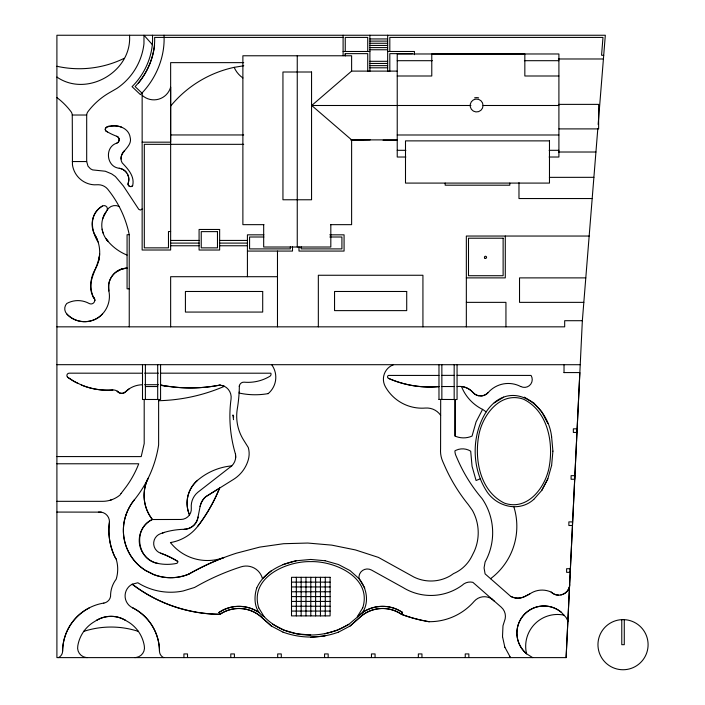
<?xml version="1.0" encoding="UTF-8"?>
<svg xmlns="http://www.w3.org/2000/svg" width="705" height="705" viewBox="0 0 705 705"><rect width="100%" height="100%" fill="white"/><g stroke="black" fill="none" stroke-linecap="round" stroke-linejoin="round"><path stroke-width="1.06" d="M243.701 62.639L170.645 62.639L170.645 250.011L142.146 250.011L142.146 92.813M440.687 399.524L440.581 448.688A26.464 26.464 0 0 0 442.749 461.484L445.648 468.049A170.072 170.02 0 0 0 453.597 483.374L455.827 487.067A170.072 170.02 0 0 0 468.34 504.648L472.394 510.358A45.931 45.913 0 0 1 474.342 551.187L471.839 556.227A36.634 36.616 0 0 1 462.647 567.957L460.973 569.288A36.634 36.616 0 0 1 453.571 573.579L450.416 575.729A38.572 38.555 0 0 1 413.914 577.06L378.418 557.399L355.461 549.935L331.808 545.132L307.759 543.044L283.63 543.705L259.731 547.106L236.369 553.205A253.033 252.954 0 0 0 188.843 574.134A47.332 47.314 0 0 1 153.593 574.54L145.538 570.495A47.332 47.314 0 0 1 125.869 515.284L125.869 515.214A50.284 50.275 0 0 1 134.611 499.448L134.611 499.519A50.284 50.275 0 0 0 125.869 515.284M455.033 436.078L455.113 399.524L455.113 436.104L456.391 436.624A20.983 20.974 0 0 0 472.059 436.078L476.078 421.872L482.599 409.349L486.186 411.905C471.495 435.32 471.495 467.054 486.186 490.468C495.959 506.648 519.1 512.799 533.755 499.387M129.526 35.25C132.24 71.566 86.935 97.845 56.902 77.065M164.009 35.25C165.243 57.193 155.867 79.216 140.427 94.62L132.064 86.671C145.459 73.355 153.655 54.267 152.474 35.25M141.916 93.051L135.122 86.592C147.46 73.567 155.32 55.519 154.642 37.418L343.097 37.418M108.887 291.006L108.781 284.115A18.947 18.947 0 0 1 115.585 272.403L121.621 269.072L127.076 268.147A18.991 18.991 0 0 0 108.887 291.006A25.918 25.918 0 0 1 102.489 313.937C93.412 324.185 75.867 324.185 66.781 313.937A7.685 7.685 0 0 1 66.781 303.485A23.106 23.106 0 0 1 89.147 303.485A3.798 3.798 0 0 0 94.144 302.269A3.798 3.798 0 0 0 93.368 297.193C85.049 282.035 98.524 268.552 99.643 253.87M502.506 636.686L502.982 625.767L505.168 618.84A12.091 12.082 0 0 0 501.317 607.252L472.861 582.33A11.527 11.527 0 0 0 462.083 585.335A53.016 52.998 0 0 1 402.978 587.494L371.429 570.019A8.416 8.407 0 0 0 359.03 578.611L350.032 570.592L338.453 564.52L325.067 560.731M598.148 124.459L605.322 35.25L56.902 35.25L56.902 657.615L566.106 657.615L582.348 320.704L597.822 128.522M566.106 657.615L579.845 372.575L564.026 372.575M239.154 392.077L239.039 393.972A149.927 149.883 0 0 1 237.312 408.785A44.785 44.776 0 0 0 243.516 439.902L248.292 447.543A22.26 22.252 0 0 1 248.292 459.81A34.219 34.21 0 0 1 233.531 479.391L205.701 496.787A17.431 17.422 0 0 0 200.123 506.472L200.123 506.401A17.431 17.422 0 0 1 205.701 496.717L219.616 488.089A165.745 165.693 0 0 1 198.026 526L198.026 525.93A165.745 165.693 0 0 0 219.616 488.019M551.618 465.485L552.905 451.112M121.63 127.147A22.181 22.181 0 0 0 106.728 127.147A2.3 2.3 0 0 0 106.305 131.271L106.728 131.474A54.717 54.717 0 0 0 116.819 136.285C119.965 137.246 119.965 142.19 116.819 143.141C104.331 146.913 106.296 166.988 119.277 168.266C126.045 169.077 130.654 176.779 128.169 183.124C127.094 185.723 130.918 187.935 132.637 185.715C134.946 176.294 128.01 169.006 122.185 162.873C116.448 152.342 132.963 147.856 130.196 137.493C128.909 128.328 118.528 124.547 110.394 126.186C106.631 125.314 102.736 130.407 107.53 131.958M569.737 584.745L569.446 586.807A10.963 10.954 0 0 1 560.827 594.985L558.739 595.179A10.963 10.954 0 0 1 551.178 592.103A21.538 21.529 0 0 0 529.719 593.98L524.908 596.483A15.228 15.228 0 0 1 510.843 596.483L485.093 573.879L484.071 567.93L485.093 561.982A60.374 60.357 0 0 0 482.079 498.594A155.646 155.594 0 0 1 457.175 458.444L455.765 455.21A12.038 12.038 0 0 1 454.928 450.839L456.161 450.213A15.448 15.448 0 0 1 470.693 451.182L472.059 466.296L476.078 480.502L480.123 478.889M256.708 588.067C253.536 597.778 254.214 611.429 264.128 616.655C285.613 639.127 323.19 640.158 348.79 624.269M362.723 607.895C372.302 577.774 335.289 560.968 310.738 561.621C286.204 561.004 249.182 577.774 258.753 607.895M222.339 385.468L224.375 386.278A12.399 12.39 0 0 1 231.055 399.048C228.499 417.483 230.191 436.404 235.496 454.214A12.787 12.787 0 0 1 231.751 465.873L197.761 492.337A18.224 18.215 0 0 0 191.302 508.005A10.487 10.487 0 0 1 180.859 519.47L152.359 519.523C132.655 528.115 136.885 560.281 158.14 563.489A46.706 46.689 0 0 0 176.532 563.418A1.613 1.613 0 0 0 177.748 561.418A93.686 93.659 0 0 0 160.511 553.161A10.346 10.346 0 0 1 160.511 533.694L164.353 532.354A75.003 74.986 0 0 1 184.269 529.305A14.17 14.162 0 0 0 198.017 517.082L200.123 506.401M102.692 218.938L104.014 215.298L107.125 210.24A9.068 9.068 0 0 1 119.101 206.477M533.755 499.44L541.766 490.398L547.829 478.871L551.618 465.432M103.529 216.497L105.988 211.958M541.766 490.398L547.829 478.818M338.576 629.724L348.79 624.374L363.956 611.508A35.849 35.84 0 0 1 399.118 610.354L402.529 612.381L401.418 614.275A149.945 149.901 0 0 0 429.213 621.695A59.123 59.105 0 0 0 474.218 601.295A13.448 13.439 0 0 1 491.649 598.862L491.905 599.056M402.529 612.381L401.418 614.346A149.945 149.901 0 0 0 423.546 620.708M256.708 588.085C263.74 572.363 280.264 564.018 296.417 560.731M357.347 616.655L362.723 607.877M142.146 208.988L140.348 210.072L138.744 209.297L123.34 185.926L115.4 176.514L111.637 173.888L105.309 171.236L92.628 169.905L90.469 168.803L87.993 166.168L86.689 161.551L86.689 115.021A6.371 6.371 0 0 1 87.958 111.646A71.522 71.522 0 0 1 109.31 92.778L116.915 88.389A62.445 62.445 0 0 0 143.961 43.763L143.979 35.25L152.439 44.732M121.084 493.421L119.965 495.051A27.389 27.38 0 0 1 111.787 499.704L110.288 500.197A27.389 27.38 0 0 1 102.516 501.325L56.902 501.325M121.084 493.456L126.124 486.847A100.383 100.357 0 0 0 138.744 463.775L56.902 463.775M486.186 411.887L486.186 411.835C509.627 377.281 547.803 403.128 551.618 436.844M271.443 570.609L262.454 578.611A16.77 16.761 0 0 0 240.925 566.89L236.924 568.212A238.607 238.537 0 0 0 199.559 584.674L194.545 587.476L183.133 590.975A61.828 61.811 0 0 1 137.828 582.762L132.196 584.225A13.166 13.166 0 0 0 132.646 607.833A49.033 49.015 0 0 1 159.48 651.314A7.217 7.217 0 0 0 163.675 657.615L163.675 657.545M350.032 626.093L359.03 618.091A33.681 33.673 0 0 1 401.418 614.24A33.681 33.673 0 0 0 359.03 618.091L350.032 626.058L338.453 632.165M330.557 224.657L351.619 224.657L351.619 139.89L311.725 105.494L351.619 71.108L396.968 71.108M129.165 388.86L125.516 391.839A5.367 5.367 0 0 1 117.947 391.839A6.46 6.46 0 0 0 112.862 389.988A67.504 67.486 0 0 1 81.472 384.992L74.263 381.511L67.521 377.166A2.371 2.362 0 0 1 69.275 373.174L142.498 373.209M357.347 616.743L362.317 612.724M107.125 210.24A3.305 3.305 0 0 0 102.419 206.036C88.812 213.844 90.866 230.509 98.057 241.947M494.196 402.89L503.67 397.144M134.708 657.589L136.144 657.483A9.755 9.755 0 0 0 144.296 645.868A34.642 34.633 0 0 0 129.262 622.559L125.499 620.303A28.121 28.121 0 0 0 96.594 620.303L92.831 622.63A34.642 34.633 0 0 0 77.797 645.868A9.755 9.755 0 0 0 85.948 657.483L87.385 657.589M233.981 606.749A35.849 35.84 0 0 0 222.357 610.46L218.955 612.486L222.357 610.354A35.849 35.84 0 0 1 257.519 611.508L259.167 612.724M510.843 596.483L510.843 596.412A15.228 15.228 0 0 0 524.908 596.412L529.719 593.98M110.288 500.162L111.787 499.669M162.423 533.033L164.353 532.425M283.022 564.538L296.417 560.748L310.738 559.444L325.067 560.748M324.67 633.883L337.651 630.217M283.022 632.129C300.797 638.695 320.678 638.695 338.453 632.129M170.645 106.076A113.161 113.161 0 0 1 234.157 67.354L243.771 65.759M310.738 637.241L325.067 635.919M98.4 512.138L101.238 512.138A9.703 9.703 0 0 1 109.451 522.114A61.828 61.811 0 0 0 114.712 556.615L116.184 559.1A33.937 33.928 0 0 1 116.184 579.193A27.68 27.671 0 0 0 110.562 596.439A8.16 8.16 0 0 1 103.811 603.092L103.811 603.163M112.862 389.988C102.269 390.826 91.342 389.134 81.472 385.027M170.645 231.496L168.477 231.548L168.477 247.852L144.313 247.852L144.313 144.331L243.701 144.331M369.896 38.942L387.653 38.942M369.896 41.11L387.653 41.11M369.896 43.269L387.653 43.269M369.896 45.437L387.653 45.437M369.896 47.605L387.653 47.605M369.896 49.764L387.653 49.764M343.097 51.483L369.896 51.483M387.653 51.483L414.452 51.483L414.452 54.699M345.256 53.642L345.265 55.748L345.256 53.642L367.728 53.642L367.728 71.32L369.896 71.32L369.896 35.25M412.284 53.642L389.812 53.642L389.812 71.32L387.653 71.32L387.653 35.25M558.378 58.982L603.427 58.982M397.232 60.692L432.35 60.692M524.388 60.692L558.906 60.692M369.896 61.309L387.653 61.309M369.896 63.468L387.653 63.468M369.896 65.636L387.653 65.636M369.896 67.803L387.653 67.803M397.232 75.999L431.777 75.999L431.777 53.933L524.837 53.933L524.837 75.999L558.906 75.999M558.977 104.375L598.633 104.375L598.633 128.9L558.977 128.9M311.725 105.494L396.889 105.494M397.232 105.494L470.914 105.494M483.057 105.494A6.46 6.46 0 0 1 473.372 111.09A6.46 6.46 0 0 1 473.372 99.907A6.46 6.46 0 0 1 483.057 105.494L558.906 105.494M56.902 97.59L57.581 98.092A71.522 71.522 0 0 1 70.993 111.646A6.371 6.371 0 0 1 72.263 115.021L86.689 115.021M170.645 134.955L243.701 134.955M397.232 134.99L558.906 134.99M351.072 139.89L397.179 139.89M356.8 140.136L363.463 140.136M351.072 140.251L370.151 139.89M397.347 140.251L383.097 140.251M142.146 142.172L170.645 142.172L170.645 87.129A17.387 17.387 0 0 1 142.146 95.29M397.232 150.306L405.868 150.306M549.125 150.306L558.906 150.306M558.616 152.016L595.928 152.016M405.868 157.021L397.232 157.021L397.232 53.977L558.906 53.977L558.906 157.021L549.125 157.021M72.263 161.551L86.689 161.551M549.38 177.36L593.892 177.325M592.182 198.546L518.977 198.546L518.977 182.674M263.943 224.657L242.881 224.657L242.881 55.774L351.619 55.774L351.619 71.108M129.244 326.838L129.244 234.721L127.076 234.721L127.076 288.821L129.244 288.821M263.908 234.835L247.42 234.835L247.42 276.704M329.781 234.835L344.075 234.835L344.075 251.068L298.99 251.068L298.99 246.741M589.168 236.043L466.34 236.043L466.34 326.838M263.899 237.003L249.579 237.003L249.579 248.9L290.337 248.9L290.337 246.741M329.799 237.003L341.916 237.003L341.916 248.9L301.158 248.9L301.158 246.741M170.645 240.431L199.083 240.431M219.643 240.431L247.42 240.431M170.645 243.102L199.083 243.102M219.643 243.102L247.42 243.102M170.645 245.763L199.083 245.763M219.643 245.763L247.42 245.763M247.42 251.068L292.505 251.068L292.505 246.741M277.479 276.704L170.645 276.704L170.645 326.838M466.34 277.885L505.291 277.885L505.291 236.043M585.793 277.885L519.523 277.885L519.523 302.357L583.828 302.357M466.34 302.357L505.943 302.357L505.943 326.838M582.348 320.704L564.679 320.704L564.679 326.838L56.902 326.838M56.902 364.679L580.224 364.714M144.622 373.165L158.449 373.165M160.573 373.174L270.826 373.209A2.441 2.441 0 0 1 269.839 376.311A42.714 42.697 0 0 1 244.177 382.18A4.433 4.433 0 0 0 239.348 386.481A149.927 149.883 0 0 1 239.154 392.112M438.977 375.43L388.429 375.43A1.595 1.595 0 0 0 388.429 378.312L388.429 378.347A102.63 102.604 0 0 0 438.977 386.596M441.859 375.368L454.17 375.368M457.06 375.36L531.059 375.43A7.826 7.826 0 0 1 520.828 386.525L520.828 386.596A26.737 26.728 0 0 0 488.186 392.562A10.082 10.082 0 0 1 480.607 395.99M144.622 384.719L158.449 384.719M145.38 386.543L157.691 386.543M441.859 386.534L454.17 386.534M438.977 399.435L457.06 399.524L457.06 364.626M56.902 456.567L141.203 456.602L144.199 443.595L144.199 399.488M56.902 512.068L101.238 512.138M291.509 582.127L330.099 582.127M291.509 586.948L330.099 586.948M291.509 591.777L330.099 591.777M291.509 596.597L330.099 596.597M291.509 601.418L330.099 601.418M291.509 606.238L330.099 606.238M291.509 611.068L330.099 611.068M603.709 55.387L601.559 55.21L602.986 37.418L389.812 37.418L389.812 51.483M162.212 385.644L165.499 385.943L160.573 385.062M310.738 635.029L296.814 633.777L283.833 630.111L272.685 624.269M171.271 386.754C187.521 388.763 204.177 388.217 220.198 385.027A155.426 155.382 0 0 1 160.573 385.027M166.318 386.058L170.443 386.666M220.198 385.027L224.375 386.314A176.074 176.03 0 0 1 158.625 400.713M532.654 657.615L526.564 653.773A27.054 27.046 0 0 1 523.233 615.676A27.054 27.046 0 0 1 561.339 612.345M283.022 632.165L271.443 626.058L262.454 618.056A33.681 33.673 0 0 0 220.057 614.24A146.173 146.129 0 0 1 132.196 584.154L132.196 584.225A146.173 146.129 0 0 0 196.545 612.275M399.118 610.46L402.529 612.486M524.282 397.144L533.755 402.89L541.766 411.887L547.829 423.458M491.649 598.862L494.54 601.365M117.947 391.839L117.241 391.24L117.947 391.839A5.367 5.367 0 0 0 125.516 391.804A24.358 24.349 0 0 1 142.498 384.763M262.375 615.227L263.873 616.531M271.443 626.093L262.454 618.091A33.681 33.673 0 0 0 220.057 614.275L220.057 614.346A146.173 146.129 0 0 1 197.515 612.433M93.368 297.193L94.488 298.682L94.77 300.524L94.488 298.682L93.368 297.193A30.518 30.518 0 0 1 95.016 269.671A34.325 34.325 0 0 0 95.016 235.047A21.317 21.317 0 0 1 102.419 206.036M509.874 656.848L510.517 657.615L504.859 647.216M102.657 231.716A23.468 23.468 0 0 0 106.728 239.744L108.085 241.41L105.988 238.687M359.03 578.593C366.741 587.979 369.526 602.334 362.317 612.742L363.956 611.614A35.849 35.84 0 0 1 386.49 606.626M359.03 578.611L364.776 588.085M258.753 607.877L264.128 616.76M218.955 612.381L220.057 614.346M568.001 621.184L566.115 617.545L561.339 612.275A27.054 27.046 0 0 0 523.233 615.606A27.054 27.046 0 0 0 526.564 653.702L526.564 653.773M233.672 416.928L232.941 414.954L233.514 419.695M102.128 229.178L103.045 232.95M502.506 636.615L504.859 647.287M551.618 436.792L552.905 451.165M235.496 454.214L235.646 458.03M624.277 619.695L624.277 644.678L621.775 644.678L621.775 619.695M564.026 364.644L564.026 372.645M563.974 615.209L563.974 615.139A31.795 31.787 0 0 0 526.564 653.702M551.178 592.103L551.178 592.033A10.963 10.954 0 0 0 558.739 595.108M513.971 507.115L513.971 507.168A65.468 65.442 0 0 1 490.618 578.664L490.618 578.735M509.794 183.097L509.794 185.195L445.172 185.195L445.172 183.097M488.186 392.562L488.186 392.491A10.082 10.082 0 0 1 473.037 392.491A18.022 18.013 0 0 0 461.484 386.472L461.484 386.543A43.454 43.437 0 0 0 482.599 409.42M473.037 392.491L473.037 392.562A10.082 10.082 0 0 0 479.18 395.884M468.843 657.545L468.843 653.932L465.238 653.932L465.238 657.545M454.17 364.626L454.17 399.524M441.859 364.626L441.859 399.524M440.651 415.271L440.651 415.307A16.911 16.902 0 0 0 425.371 408.054A41.983 41.974 0 0 1 385.335 386.648A15.404 15.395 0 0 1 393.496 364.714L393.496 364.714M438.977 364.626L438.977 399.488M429.213 621.695L429.213 621.766A149.945 149.901 0 0 1 424.489 620.902M422.93 326.838L422.93 275.258L318.334 275.258L318.334 326.838M421.951 657.545L421.951 653.932L418.347 653.932L418.347 657.545M375.069 657.545L375.069 653.932L371.464 653.932L371.464 657.545M367.728 51.483L367.728 37.418L345.256 37.418L345.256 51.483M363.181 139.801L363.251 140.251M343.097 35.25L343.097 55.669M330.821 224.657L330.821 247.014L263.679 247.014L263.679 224.657M328.177 657.545L328.177 653.932L324.573 653.932L324.573 657.545M325.278 577.307L325.278 615.888M320.449 577.307L320.449 615.888M315.629 577.307L315.629 615.888M310.799 577.307L310.799 615.888M305.979 577.307L305.979 615.888M301.15 577.307L301.15 615.888M297.254 55.774L297.254 71.743M297.254 72.007L297.254 247.014M296.329 577.307L296.329 615.888M281.286 657.545L281.286 653.932L277.682 653.932L277.682 657.545M277.479 251.068L277.479 326.838M271.689 364.679L271.689 364.714A21.3 21.291 0 0 1 268.182 393.61L268.182 393.646M239.101 393.002L239.101 393.037A75.003 74.977 0 0 0 268.182 393.61M234.404 657.545L234.404 653.932L230.791 653.932L230.791 657.545M230.791 466.657L231.751 465.873A61.229 61.212 0 0 0 197.541 480.361A29.989 29.98 0 0 0 189.513 514.958L189.513 514.906A29.989 29.98 0 0 1 197.541 480.308L197.541 480.361M170.451 542.63L170.451 542.559A46.971 46.962 0 0 0 224.102 557.443L224.102 557.514M198.017 517.082L198.017 517.012A14.17 14.162 0 0 1 184.269 529.235L184.269 529.305M224.102 557.443A253.033 252.954 0 0 0 188.843 574.064L188.843 574.134M187.512 657.545L187.512 653.932L183.908 653.932L183.934 657.615M177.748 561.418L177.748 561.347A93.686 93.659 0 0 0 160.511 553.09L160.511 553.161M160.573 364.626L160.573 399.488L142.498 399.488L142.498 364.626M159.48 651.314L159.48 651.244A49.033 49.015 0 0 0 132.646 607.763L132.646 607.833M158.625 399.488L158.625 444.952A114.792 114.756 0 0 1 134.611 499.519M158.14 563.418L158.14 563.489A23.441 23.432 0 0 1 152.359 519.453A38.854 38.845 0 0 1 148.103 478.378L148.103 478.307A38.854 38.845 0 0 0 152.359 519.453L152.359 519.523M157.691 364.626L157.691 399.524M145.38 364.626L145.38 399.524M138.312 631.301L138.312 631.372A88.046 88.019 0 0 0 83.78 631.372L83.78 631.301M125.499 620.303L125.499 620.374A28.121 28.121 0 0 0 96.594 620.374L96.594 620.303M116.184 559.1L114.712 556.545A61.828 61.811 0 0 1 109.451 522.044L109.451 522.114M89.447 607.763L89.447 607.833A49.033 49.015 0 0 0 62.613 651.314A7.217 7.217 0 0 1 58.418 657.615L58.418 657.545M72.263 115.021L72.448 164.741A23.309 23.309 0 0 0 94.126 184.816L98.374 184.736A12.276 12.276 0 0 1 107.627 189.072L109.196 191.09A105.768 105.768 0 0 1 118.079 204.556L119.973 208.116A105.768 105.768 0 0 1 129.244 234.721M67.521 377.131L67.521 377.166A67.504 67.486 0 0 0 77.814 383.344M62.613 651.314L62.613 651.244A49.033 49.015 0 0 1 103.838 603.075M154.589 44.979A73.144 73.144 0 0 1 138.4 83.146M457.06 386.596A18.022 18.013 0 0 1 461.484 386.543M462.947 386.763A18.022 18.013 0 0 1 473.037 392.562M387.503 606.749A35.849 35.84 0 0 1 398.21 610.001M438.977 386.56A102.63 102.604 0 0 1 388.429 378.312M234.985 606.626A35.849 35.84 0 0 1 249.138 607.895M250.116 608.203A35.849 35.84 0 0 1 252.98 609.287M253.915 609.702A35.849 35.84 0 0 1 257.519 611.614M569.446 586.736A10.963 10.954 0 0 1 560.827 594.914M198.026 525.93A43.56 43.551 0 0 1 170.451 542.559M188.843 574.064A47.332 47.314 0 0 1 153.593 574.469L145.538 570.424A47.332 47.314 0 0 1 125.869 515.214M242.925 77.982A24.948 24.948 0 0 1 234.157 67.354M127.076 255.087A49.042 49.042 0 0 1 106.728 239.744M102.34 230.456A23.468 23.468 0 0 1 105.248 213.016M95.016 235.047A51.439 51.439 0 0 1 97.598 240.511M99.572 255.377A51.439 51.439 0 0 1 98.515 261.326M116.66 271.531A28.429 28.429 0 0 1 121.621 269.072A28.429 28.429 0 0 1 127.076 268.147M102.489 313.937A24.375 24.375 0 0 1 66.781 313.937M124.212 58.312A102.375 102.375 0 0 1 56.902 66.27M119.277 168.266A16.753 16.753 0 0 1 122.423 169.226M132.637 185.715A2.626 2.626 0 0 1 128.169 183.124M127.614 174.329A11.165 11.165 0 0 1 128.389 182.331M123.146 169.632A11.165 11.165 0 0 1 126.768 172.919M116.819 136.285A3.64 3.64 0 0 1 116.819 143.141M121.163 159.048A10.416 10.416 0 0 1 124.609 150.482M474.553 97.88A7.887 7.887 0 0 1 478.642 97.88M239.4 385.917L239.348 386.516L239.533 385.327L239.4 385.917M478.466 437.241C474.562 461.264 480.722 491.544 504.463 503.132C528.248 511.416 546.516 486.009 549.486 465.088C553.39 441.066 547.23 410.786 523.489 399.197C499.704 390.923 481.436 416.329 478.466 437.241M623.026 619.616L619.757 619.827A25.072 25.072 0 0 0 601.885 658.153A25.072 25.072 0 0 0 644.167 658.153A25.072 25.072 0 0 0 626.296 619.827L623.026 619.616M311.557 72.007L282.943 72.007L282.943 199.771L311.557 199.771L311.557 72.007M549.477 140.877L405.498 140.877L405.498 183.088L549.477 183.088L549.477 140.877M219.643 229.469L199.083 229.469L199.083 250.019L219.643 250.019L219.643 229.469M217.475 231.628L201.242 231.628L201.242 247.86L217.475 247.86L217.475 231.628M503.123 238.211L468.499 238.211L468.499 275.717L503.123 275.717L503.123 238.211M262.701 291.482L185.415 291.482L185.415 312.068L262.701 312.068L262.701 291.482M406.714 291.482L334.549 291.482L334.549 310.623L406.714 310.623L406.714 291.482M576.954 428.834L573.35 428.834L573.35 432.438L576.954 432.438L576.954 428.834M574.698 475.655L571.094 475.655L571.094 479.259L574.698 479.259L574.698 475.655M572.469 521.894L568.865 521.894L568.865 525.507L572.469 525.507L572.469 521.894M570.213 568.715L566.609 568.715L566.609 572.328L570.213 572.328L570.213 568.715M330.099 577.307L291.509 577.307L291.509 615.888L330.099 615.888L330.099 577.307M484.961 258.259A1.084 1.084 0 0 0 486.582 257.325A1.084 1.084 0 0 0 484.961 256.391A1.084 1.084 0 0 0 484.961 258.259"/></g></svg>
